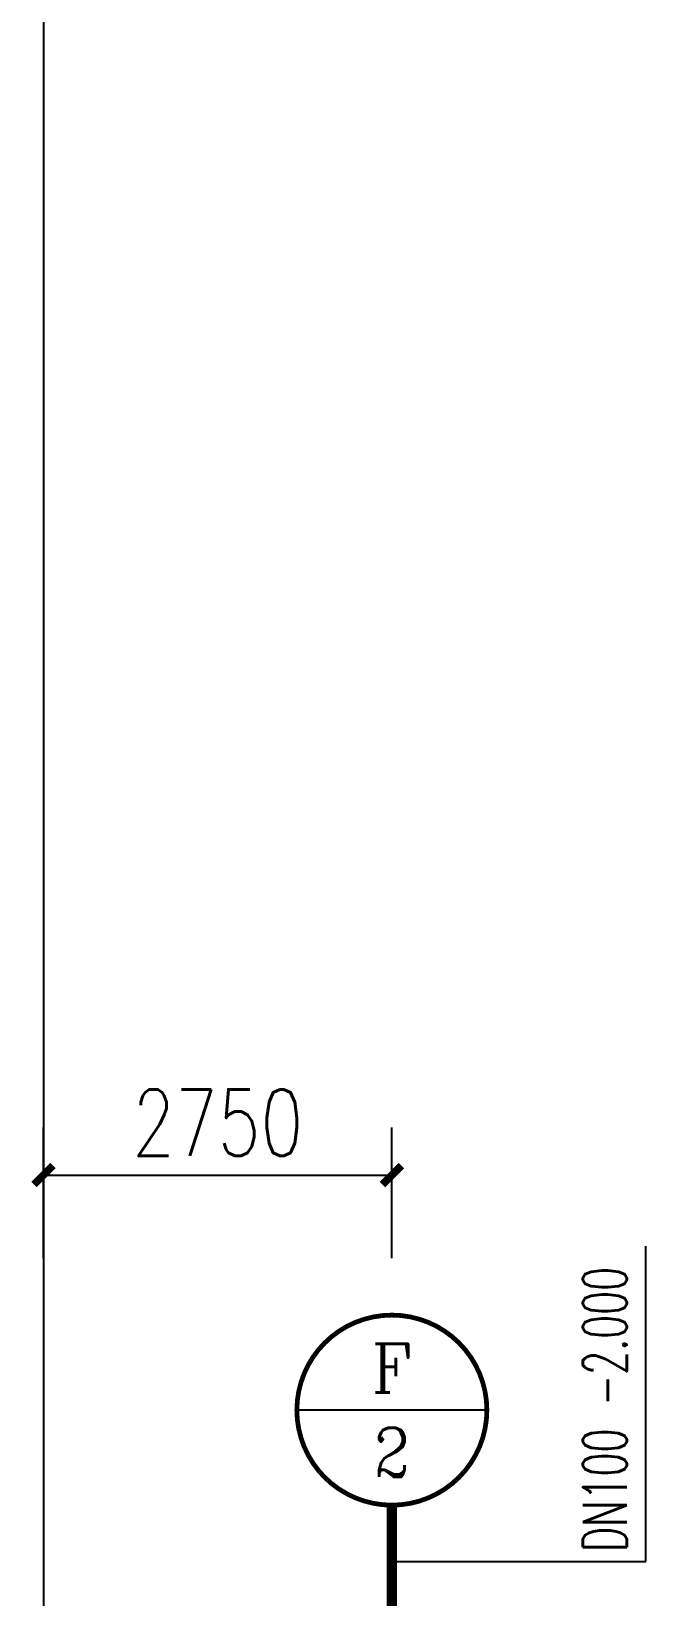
# Model space of a CAD drawing. Extents: x 0 to 2838408, y -923048 to 203859.
# Drawn here: x 2353121 to 2357970, y -253815 to -241460 of the extents above; entities that cross this region are included whole.
import ezdxf
from ezdxf.enums import TextEntityAlignment as Align

# ---------------------------------------------------------------- set-up
doc = ezdxf.new("R2010")
doc.units = 0
doc.header["$LTSCALE"] = 1000
for name, color, linetype in [('DIM_废水', 3, 'Continuous'), ('DIM_消防', 3, 'Continuous'), ('DOTE', 8, 'Continuous'), ('PIPE-废水', 31, 'Continuous'), ('TWT_DIM', 3, 'Continuous'), ('XREF', 8, 'Continuous')]:
    doc.layers.add(name, color=color, linetype=linetype)
doc.styles.add('_TCH_DIM_T3', font='SIMPLEX', dxfattribs={"width": 0.75, "bigfont": 'HZTXT'})
doc.styles.add('_TWT_CIRCLE', font='COMPLEX', dxfattribs={"width": 1.1, "height": 2.3, "bigfont": 'HZTXT'})
doc.styles.add('_TWT_PIPEDN', font='SIMPLEX', dxfattribs={"width": 0.8, "height": 2.3, "bigfont": 'HZTXT'})
doc.dimstyles.new('_TWT_ARCH&&150', dxfattribs={"dimtxt": 525, "dimasz": 150, "dimexe": 375, "dimexo": 450, "dimgap": 150, "dimtad": 1, "dimdec": 0, "dimzin": 0, "dimdsep": 46, "dimtxsty": '_TCH_DIM_T3', "dimblk": 'ARCHTICK', "dimcen": 0.09, "dimclrt": 7, "dimazin": 2, "dimtfac": 1, "dimtdec": 0, "dimtix": 1, "dimtmove": 2, "dimatfit": 3, "dimfxl": 1, "dimtolj": 1, "dimtzin": 0, "dimarcsym": 0})

# ---------------------------------------------------------------- blocks, each defined once
blk = doc.blocks.new('1F1')
at = {"layer": 'DOTE'}
blk.add_line((2353216.7, -187892.2), (2353216.7, -271092.2), dxfattribs=at)
blk = doc.blocks.new('_ArchTick')
at = {"color": 0, "linetype": 'ByBlock', "const_width": 0.4}
blk.add_lwpolyline([(-0.5, -0.5), (0.5, 0.5)], dxfattribs=at)
blk = doc.blocks.new('*D3320')
at = {"layer": 'Defpoints', "color": 0, "linetype": 'ByBlock', "transparency": 16777216}
for p in [(2355967, -250487), (2353217, -251592), (2355967, -251592)]:
    blk.add_point(p, dxfattribs=at)
at = {"layer": 'TWT_DIM', "color": 0, "linetype": 'ByBlock', "lineweight": -2, "transparency": 16777216}
for p, q in [((2353217, -251142), (2353217, -250112)), ((2355967, -251142), (2355967, -250112)), ((2353217, -250487), (2355967, -250487))]:
    blk.add_line(p, q, dxfattribs=at)
at = {"layer": 'TWT_DIM', "color": 0, "linetype": 'ByBlock', "lineweight": -2, "transparency": 16777216, "xscale": 150, "yscale": 150, "zscale": 150, "rotation": 180}
blk.add_blockref('_ArchTick', (2353217, -250487), dxfattribs=at)
at = {"layer": 'TWT_DIM', "color": 0, "linetype": 'ByBlock', "lineweight": -2, "transparency": 16777216, "xscale": 150, "yscale": 150, "zscale": 150}
blk.add_blockref('_ArchTick', (2355967, -250487), dxfattribs=at)
at = {"layer": 'TWT_DIM', "color": 7, "linetype": 'ByBlock', "transparency": 16777216, "insert": (2354592, -250074), "char_height": 525, "attachment_point": 5, "style": '_TCH_DIM_T3'}
blk.add_mtext('\\A1;2750', dxfattribs=at)

msp = doc.modelspace()

# ---------------------------------------------------------------- linework, layer by layer
at = {"layer": 'DIM_废水', "linetype": 'ByBlock'}
for p, q in [((2357970.4, -253537), (2357970.4, -251047.5)), ((2355966.7, -253537), (2357970.4, -253537)), ((2357970.4, -253537), (2357970.4, -253537))]:
    msp.add_line(p, q, dxfattribs=at)
at = {"layer": 'DIM_消防'}
msp.add_line((2356716.7, -252342.2), (2355216.7, -252342.2), dxfattribs=at)
at = {"layer": 'DIM_消防', "const_width": 37.5}
msp.add_lwpolyline([(2356716.7, -252342.2, 1), (2355216.7, -252342.2, 1)], format="xyb", close=True, dxfattribs=at)
at = {"layer": 'PIPE-废水', "linetype": 'ByBlock', "ltscale": 1.5, "const_width": 82.5}
msp.add_lwpolyline([(2355966.7, -254659.8), (2355966.7, -253092.2)], dxfattribs=at)

# ---------------------------------------------------------------- block references
at = {"layer": 'XREF'}
msp.add_blockref('1F1', (0, 0), dxfattribs=at)

# ---------------------------------------------------------------- texts
at = {"layer": 'DIM_废水', "color": 7, "linetype": 'ByBlock', "style": '_TWT_PIPEDN', "width": 0.64}
for s, p in [('-2.000', (2357820.4, -252309.8)), ('DN100', (2357820.4, -253462))]:
    msp.add_text(s, height=345, rotation=90, dxfattribs=at).set_placement(p)
at = {"layer": 'DIM_消防', "color": 7, "style": '_TWT_CIRCLE'}
for s, height, p, p2 in [('F', 382.3, (2355806.5, -252202), (2356126.9, -252202)), ('2', 388.1, (2355824.4, -252869.6), (2356109, -252869.6))]:
    msp.add_text(s, height=height, dxfattribs=at).set_placement(p, p2, align=Align.FIT)

# ---------------------------------------------------------------- dimensions: what is measured, and where the dimension line sits
at = {"layer": 'TWT_DIM', "linetype": 'ByBlock'}
dim = msp.add_aligned_dim(p1=(2353216.7, -251592.2), p2=(2355966.7, -251592.2), distance=1105.4, dimstyle='_TWT_ARCH&&150', dxfattribs=at)
dim.commit()
dim.dimension.update_dxf_attribs({"geometry": '*D3320', "text_midpoint": (2354591.7, -250074.3)})

doc.saveas('drawing.dxf')
